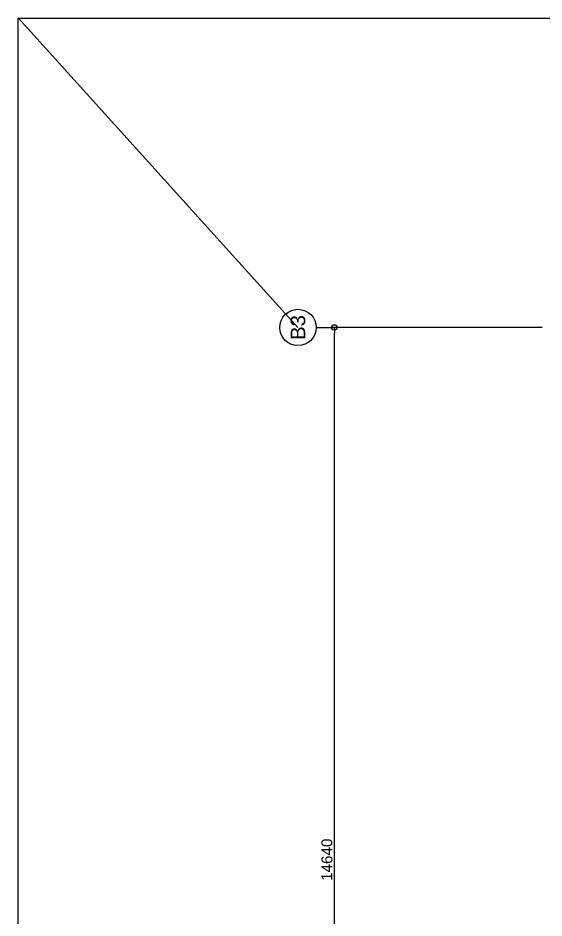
# Model space of a CAD drawing. Header units: millimetres. Extents: x 652937 to 1670132, y 1473552 to 2851037.
# Drawn here: x 687488 to 694718, y 1484532 to 1496909 of the extents above; entities that cross this region are included whole.
import ezdxf
from ezdxf.enums import TextEntityAlignment as Align

# ---------------------------------------------------------------- set-up
doc = ezdxf.new("R2010")
doc.units = ezdxf.units.MM
doc.linetypes.add('TA_GL_005.00000', pattern=[13.75, 5, -1.25, 1.25, -1.25, 5])
for name, color, linetype in [('000 - 0_SYM_DWG_GRID-BUBBLE_MAIN_COLOR_1', 7, 'Continuous'), ('000 - 0_SYM_DWG_GRIDLINE_MAIN_COLOR_1', 7, 'Continuous'), ('000 - 0_SYM_DWG_GRIDLINE_MAIN_COLOR_251', 7, 'Continuous'), ('010 - ASPG_DIMS_NOM', 7, 'Continuous')]:
    doc.layers.add(name, color=color, linetype=linetype)
doc.styles.add('Arial', font='arial.ttf')
doc.styles.add('FAMELINE_FOR_CKST', font='arial.ttf')
doc.styles.add('TA', font='', dxfattribs={"height": 4.5})
doc.styles.get('TA').set_extended_font_data('Cordia New')
doc.dimstyles.new('FAMELINE-CKST_C-C', dxfattribs={"dimtxt": 0.3, "dimasz": 0.15, "dimexe": 0.1, "dimexo": 0.1, "dimgap": 0.05, "dimtad": 1, "dimzin": 0, "dimdsep": 46, "dimtxsty": 'FAMELINE_FOR_CKST', "dimblk": 'ORIGIN', "dimblk1": 'ORIGIN', "dimblk2": 'ORIGIN', "dimsah": 1, "dimcen": 0.1, "dimdle": 0.1, "dimclrd": 7, "dimclre": 7, "dimclrt": 7, "dimadec": 0, "dimazin": 0, "dimtfac": 1, "dimtix": 1, "dimtmove": 2, "dimatfit": 3, "dimfxl": 1, "dimtolj": 1, "dimtzin": 0, "dimlwd": -1, "dimlwe": -1, "dimarcsym": 0})

# ---------------------------------------------------------------- blocks, each defined once
blk = doc.blocks.new('A$C0a204f6e')
at = {"layer": 'Defpoints', "color": 7}
blk.add_lwpolyline([(775, 0), (0, 0), (0, 443.999987), (775, 443.999987)], close=True, dxfattribs=at)
blk = doc.blocks.new('*U9153')
at = {"layer": '000 - 0_SYM_DWG_GRIDLINE_MAIN_COLOR_1', "color": 7}
blk.add_line((93.13, 0), (88.13, 0), dxfattribs=at)
blk.add_circle((98.13, 0), 5, dxfattribs=at)
at = {"color": 7, "style": 'TA', "flags": 1}
blk.add_attdef('LOCATION', (6, -6), '', height=4.5, rotation=270, dxfattribs=at)
at = {"layer": '000 - 0_SYM_DWG_GRID-BUBBLE_MAIN_COLOR_1', "color": 7, "style": 'Arial'}
blk.add_attdef('GRID-HEAD', text='', height=4, rotation=270, dxfattribs=at).set_placement((98.13, 0), align=Align.MIDDLE_CENTER)
blk = doc.blocks.new('_Origin')
at = {"color": 7, "linetype": 'ByBlock', "lineweight": -2}
blk.add_line((0, 0), (-1, 0), dxfattribs=at)
blk.add_circle((0, 0), 0.5, dxfattribs=at)
blk = doc.blocks.new('*D9150')
at = {"layer": '010 - ASPG_DIMS_NOM', "color": 7, "transparency": 16777216}
for p, q in [((-5635, 0), (-8541, 0)), ((-8491, -14565), (-8491, -75)), ((-5635, -14640), (-8541, -14640))]:
    blk.add_line(p, q, dxfattribs=at)
at = {"layer": 'Defpoints', "color": 7, "transparency": 16777216}
for p in [(-5585, 0), (-8491, 0), (-5585, -14640)]:
    blk.add_point(p, dxfattribs=at)
at = {"layer": '010 - ASPG_DIMS_NOM', "color": 7, "transparency": 16777216, "xscale": 75, "yscale": 75, "zscale": 75}
for p, rotation in [((-8491, 0), 90), ((-8491, -14640), 270)]:
    blk.add_blockref('_Origin', p, dxfattribs=dict(at, rotation=rotation))
at = {"layer": '010 - ASPG_DIMS_NOM', "color": 7, "transparency": 16777216, "insert": (-8593, -7320), "char_height": 150, "attachment_point": 5, "rotation": 90, "style": 'FAMELINE_FOR_CKST'}
blk.add_mtext('\\A1;14640', dxfattribs=at)
blk = doc.blocks.new('W-1-PP18-ST_ENT3_REV02_20260413-040446_PP18_ENT_3_Y_DIMS')
at = {"layer": '000 - 0_SYM_DWG_GRIDLINE_MAIN_COLOR_251', "color": 7, "linetype": 'TA_GL_005.00000', "xscale": 50.00000000000004, "yscale": 50.00000000000004, "zscale": 50.00000000000004, "rotation": 180}
blk.add_blockref('*U9153', (-4084.8, 0), dxfattribs=at).add_auto_attribs({'GRID-HEAD': 'B3'})
at = {"layer": '010 - ASPG_DIMS_NOM', "color": 7}
dim = blk.add_linear_dim(base=(-8491.2, 0), p1=(-5584.8, -14640), p2=(-5584.8, 0), angle=270, dimstyle='FAMELINE-CKST_C-C', override={"dimscale": 500, "dimdec": 0, "dimclrd": 7, "dimclre": 7, "dimclrt": 7}, dxfattribs=at)
dim.commit()
dim.dimension.update_dxf_attribs({"geometry": '*D9150', "text_midpoint": (-8592.8, -7320)})
blk = doc.blocks.new('W-1-PP18-ST_ENT3_REV02_20260413-050421_PP18_ENT3_MAIN_PLAN')
at = {"color": 7}
blk.add_blockref('W-1-PP18-ST_ENT3_REV02_20260413-040446_PP18_ENT_3_Y_DIMS', (0, 0), dxfattribs=at)

msp = doc.modelspace()

# ---------------------------------------------------------------- block references
at = {"color": 7, "xscale": 50, "yscale": 50, "zscale": 50}
msp.add_blockref('A$C0a204f6e', (687488.3516, 1474708.7713), dxfattribs=at)

# ---------------------------------------------------------------- next in the draw order: block references
at = {"color": 7}
msp.add_blockref('W-1-PP18-ST_ENT3_REV02_20260413-050421_PP18_ENT3_MAIN_PLAN', (700327.4222, 1492652.7123), dxfattribs=at)

# ---------------------------------------------------------------- next in the draw order: linework, layer by layer
at = {"layer": 'Defpoints', "color": 7}
msp.add_line((691336.2117, 1492652.7123), (687488.3516, 1496908.7707), dxfattribs=at)

doc.saveas('drawing.dxf')
